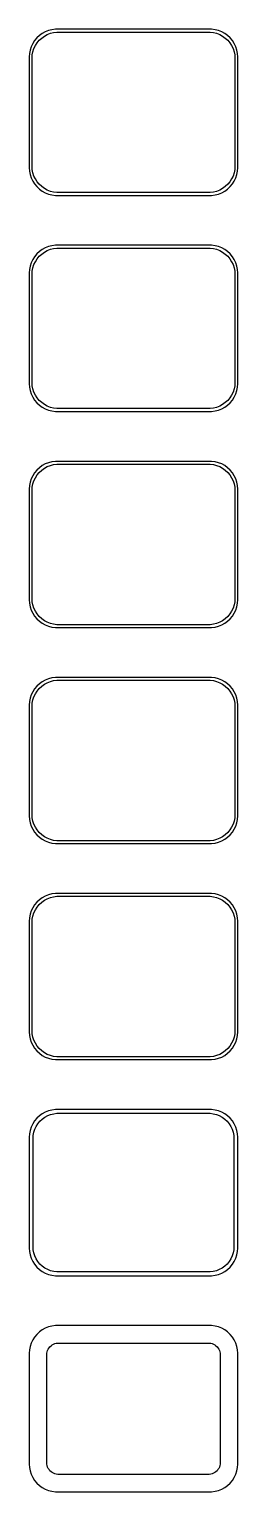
# Model space of a CAD drawing. Header units: metres. Extents: x -19 to 19, y 570 to 1146.
# Drawn here: x -18.8 to 18.8, y 570 to 834 of the extents above; entities that cross this region are included whole.
import ezdxf

# ---------------------------------------------------------------- set-up
doc = ezdxf.new("R2010")
doc.units = ezdxf.units.M

msp = doc.modelspace()

# ---------------------------------------------------------------- linework, layer by layer
for p, q in [((-17.7951, 831.939), (-18.1315, 831.409)), ((-17.3948, 832.423), (-17.7951, 831.939)), ((-17.6624, 831.038), (-17.3428, 831.542)), ((-16.9371, 832.853), (-17.3948, 832.423)), ((-17.3428, 831.542), (-16.9626, 832.002)), ((-16.9626, 832.002), (-16.5278, 832.41)), ((-16.4291, 833.222), (-16.9371, 832.853)), ((-16.5278, 832.41), (-16.0452, 832.761)), ((-15.8789, 833.524), (-16.4291, 833.222)), ((-16.0452, 832.761), (-15.5224, 833.048)), ((-15.2951, 833.755), (-15.8789, 833.524)), ((-15.5224, 833.048), (-14.9678, 833.268)), ((-14.6869, 833.911), (-15.2951, 833.755)), ((-14.9678, 833.268), (-14.3901, 833.416)), ((-14.0639, 833.99), (-14.6869, 833.911)), ((-14.3901, 833.416), (-13.7982, 833.491)), ((14.0639, 833.99), (-14.0639, 833.99)), ((-13.7982, 833.491), (13.7982, 833.491)), ((13.7982, 833.491), (14.3901, 833.416)), ((14.6869, 833.911), (14.0639, 833.99)), ((14.3901, 833.416), (14.9678, 833.268)), ((15.2951, 833.755), (14.6869, 833.911)), ((14.9678, 833.268), (15.5224, 833.048)), ((15.8789, 833.524), (15.2951, 833.755)), ((15.5224, 833.048), (16.0452, 832.761)), ((16.4291, 833.222), (15.8789, 833.524)), ((16.0452, 832.761), (16.5278, 832.41)), ((16.9371, 832.853), (16.4291, 833.222)), ((16.5278, 832.41), (16.9626, 832.002)), ((17.3948, 832.423), (16.9371, 832.853)), ((16.9626, 832.002), (17.3428, 831.542)), ((17.3428, 831.542), (17.6624, 831.038)), ((17.7951, 831.939), (17.3948, 832.423)), ((18.1315, 831.409), (17.7951, 831.939)), ((-18.7106, 829.627), (-18.75, 829)), ((-18.75, 829), (-18.75, 809)), ((-18.5929, 830.243), (-18.7106, 829.627)), ((-18.3989, 830.841), (-18.5929, 830.243)), ((-18.1315, 831.409), (-18.3989, 830.841)), ((-18.25, 828.75), (-18.2125, 829.345)), ((-18.2125, 829.345), (-18.1008, 829.931)), ((-18.1008, 829.931), (-17.9164, 830.499)), ((-17.9164, 830.499), (-17.6624, 831.038)), ((17.6624, 831.038), (17.9164, 830.499)), ((17.9164, 830.499), (18.1008, 829.931)), ((18.1008, 829.931), (18.2125, 829.345)), ((18.3989, 830.841), (18.1315, 831.409)), ((18.2125, 829.345), (18.25, 828.75)), ((18.5929, 830.243), (18.3989, 830.841)), ((18.7106, 829.627), (18.5929, 830.243)), ((18.75, 829), (18.7106, 829.627)), ((18.75, 809), (18.75, 829)), ((-18.25, 809.25), (-18.25, 828.75)), ((18.25, 828.75), (18.25, 809.25)), ((-18.75, 809), (-18.7106, 808.373)), ((-18.7106, 808.373), (-18.5929, 807.757)), ((-18.2125, 808.655), (-18.25, 809.25)), ((-18.1008, 808.069), (-18.2125, 808.655)), ((-17.9164, 807.501), (-18.1008, 808.069)), ((18.1008, 808.069), (17.9164, 807.501)), ((18.2125, 808.655), (18.1008, 808.069)), ((18.25, 809.25), (18.2125, 808.655)), ((18.5929, 807.757), (18.7106, 808.373)), ((18.7106, 808.373), (18.75, 809)), ((-18.5929, 807.757), (-18.3989, 807.159)), ((-18.3989, 807.159), (-18.1315, 806.591)), ((-18.1315, 806.591), (-17.7951, 806.061)), ((-17.6624, 806.962), (-17.9164, 807.501)), ((-17.7951, 806.061), (-17.3948, 805.577)), ((-17.3428, 806.458), (-17.6624, 806.962)), ((-17.3948, 805.577), (-16.9371, 805.147)), ((-16.9626, 805.998), (-17.3428, 806.458)), ((-16.5278, 805.59), (-16.9626, 805.998)), ((-16.9371, 805.147), (-16.4291, 804.778)), ((-16.0452, 805.239), (-16.5278, 805.59)), ((-15.5224, 804.952), (-16.0452, 805.239)), ((16.0452, 805.239), (15.5224, 804.952)), ((16.5278, 805.59), (16.0452, 805.239)), ((16.4291, 804.778), (16.9371, 805.147)), ((16.9626, 805.998), (16.5278, 805.59)), ((16.9371, 805.147), (17.3948, 805.577)), ((17.3428, 806.458), (16.9626, 805.998)), ((17.6624, 806.962), (17.3428, 806.458)), ((17.3948, 805.577), (17.7951, 806.061)), ((17.9164, 807.501), (17.6624, 806.962)), ((17.7951, 806.061), (18.1315, 806.591)), ((18.1315, 806.591), (18.3989, 807.159)), ((18.3989, 807.159), (18.5929, 807.757)), ((-16.4291, 804.778), (-15.8789, 804.476)), ((-15.8789, 804.476), (-15.2951, 804.245)), ((-14.9678, 804.732), (-15.5224, 804.952)), ((-15.2951, 804.245), (-14.6869, 804.089)), ((-14.3901, 804.584), (-14.9678, 804.732)), ((-14.6869, 804.089), (-14.0639, 804.01)), ((-13.7982, 804.509), (-14.3901, 804.584)), ((-14.0639, 804.01), (14.0639, 804.01)), ((13.7982, 804.509), (-13.7982, 804.509)), ((14.3901, 804.584), (13.7982, 804.509)), ((14.0639, 804.01), (14.6869, 804.089)), ((14.9678, 804.732), (14.3901, 804.584)), ((14.6869, 804.089), (15.2951, 804.245)), ((15.5224, 804.952), (14.9678, 804.732)), ((15.2951, 804.245), (15.8789, 804.476)), ((15.8789, 804.476), (16.4291, 804.778)), ((-15.2951, 794.755), (-15.8789, 794.524)), ((-14.6869, 794.911), (-15.2951, 794.755)), ((-14.0639, 794.99), (-14.6869, 794.911)), ((14.0639, 794.99), (-14.0639, 794.99)), ((14.6869, 794.911), (14.0639, 794.99)), ((15.2951, 794.755), (14.6869, 794.911)), ((15.8789, 794.524), (15.2951, 794.755)), ((-18.1315, 792.409), (-18.3989, 791.841)), ((-17.7951, 792.939), (-18.1315, 792.409)), ((-17.9164, 791.499), (-17.6624, 792.038)), ((-17.3948, 793.423), (-17.7951, 792.939)), ((-17.6624, 792.038), (-17.3428, 792.542)), ((-16.9371, 793.853), (-17.3948, 793.423)), ((-17.3428, 792.542), (-16.9626, 793.002)), ((-16.9626, 793.002), (-16.5278, 793.41)), ((-16.4291, 794.222), (-16.9371, 793.853)), ((-16.5278, 793.41), (-16.0452, 793.761)), ((-15.8789, 794.524), (-16.4291, 794.222)), ((-16.0452, 793.761), (-15.5224, 794.048)), ((-15.5224, 794.048), (-14.9678, 794.268)), ((-14.9678, 794.268), (-14.3901, 794.416)), ((-14.3901, 794.416), (-13.7982, 794.491)), ((-13.7982, 794.491), (13.7982, 794.491)), ((13.7982, 794.491), (14.3901, 794.416)), ((14.3901, 794.416), (14.9678, 794.268)), ((14.9678, 794.268), (15.5224, 794.048)), ((15.5224, 794.048), (16.0452, 793.761)), ((16.4291, 794.222), (15.8789, 794.524)), ((16.0452, 793.761), (16.5278, 793.41)), ((16.9371, 793.853), (16.4291, 794.222)), ((16.5278, 793.41), (16.9626, 793.002)), ((17.3948, 793.423), (16.9371, 793.853)), ((16.9626, 793.002), (17.3428, 792.542)), ((17.3428, 792.542), (17.6624, 792.038)), ((17.7951, 792.939), (17.3948, 793.423)), ((17.6624, 792.038), (17.9164, 791.499)), ((18.1315, 792.409), (17.7951, 792.939)), ((18.3989, 791.841), (18.1315, 792.409)), ((-18.7106, 790.627), (-18.75, 790)), ((-18.75, 790), (-18.75, 770)), ((-18.5929, 791.243), (-18.7106, 790.627)), ((-18.3989, 791.841), (-18.5929, 791.243)), ((-18.25, 789.75), (-18.2125, 790.345)), ((-18.25, 770.25), (-18.25, 789.75)), ((-18.2125, 790.345), (-18.1008, 790.931)), ((-18.1008, 790.931), (-17.9164, 791.499)), ((17.9164, 791.499), (18.1008, 790.931)), ((18.1008, 790.931), (18.2125, 790.345)), ((18.2125, 790.345), (18.25, 789.75)), ((18.25, 789.75), (18.25, 770.25)), ((18.5929, 791.243), (18.3989, 791.841)), ((18.7106, 790.627), (18.5929, 791.243)), ((18.75, 790), (18.7106, 790.627)), ((18.75, 770), (18.75, 790)), ((-18.75, 770), (-18.7106, 769.373)), ((-18.7106, 769.373), (-18.5929, 768.757)), ((-18.5929, 768.757), (-18.3989, 768.159)), ((-18.2125, 769.655), (-18.25, 770.25)), ((-18.1008, 769.069), (-18.2125, 769.655)), ((-17.9164, 768.501), (-18.1008, 769.069)), ((-17.6624, 767.962), (-17.9164, 768.501)), ((17.9164, 768.501), (17.6624, 767.962)), ((18.1008, 769.069), (17.9164, 768.501)), ((18.2125, 769.655), (18.1008, 769.069)), ((18.25, 770.25), (18.2125, 769.655)), ((18.3989, 768.159), (18.5929, 768.757)), ((18.5929, 768.757), (18.7106, 769.373)), ((18.7106, 769.373), (18.75, 770)), ((-18.3989, 768.159), (-18.1315, 767.591)), ((-18.1315, 767.591), (-17.7951, 767.061)), ((-17.7951, 767.061), (-17.3948, 766.577)), ((-17.3428, 767.458), (-17.6624, 767.962)), ((-17.3948, 766.577), (-16.9371, 766.147)), ((-16.9626, 766.998), (-17.3428, 767.458)), ((-16.5278, 766.59), (-16.9626, 766.998)), ((-16.9371, 766.147), (-16.4291, 765.778)), ((-16.0452, 766.239), (-16.5278, 766.59)), ((-16.4291, 765.778), (-15.8789, 765.476)), ((-15.5224, 765.952), (-16.0452, 766.239)), ((-14.9678, 765.732), (-15.5224, 765.952)), ((-14.3901, 765.584), (-14.9678, 765.732)), ((-13.7982, 765.509), (-14.3901, 765.584)), ((14.3901, 765.584), (13.7982, 765.509)), ((14.9678, 765.732), (14.3901, 765.584)), ((15.5224, 765.952), (14.9678, 765.732)), ((16.0452, 766.239), (15.5224, 765.952)), ((15.8789, 765.476), (16.4291, 765.778)), ((16.5278, 766.59), (16.0452, 766.239)), ((16.4291, 765.778), (16.9371, 766.147)), ((16.9626, 766.998), (16.5278, 766.59)), ((16.9371, 766.147), (17.3948, 766.577)), ((17.3428, 767.458), (16.9626, 766.998)), ((17.6624, 767.962), (17.3428, 767.458)), ((17.3948, 766.577), (17.7951, 767.061)), ((17.7951, 767.061), (18.1315, 767.591)), ((18.1315, 767.591), (18.3989, 768.159)), ((-15.8789, 765.476), (-15.2951, 765.245)), ((-15.2951, 765.245), (-14.6869, 765.089)), ((-14.6869, 765.089), (-14.0639, 765.01)), ((-14.0639, 765.01), (14.0639, 765.01)), ((13.7982, 765.509), (-13.7982, 765.509)), ((14.0639, 765.01), (14.6869, 765.089)), ((14.6869, 765.089), (15.2951, 765.245)), ((15.2951, 765.245), (15.8789, 765.476)), ((-16.4291, 755.222), (-16.9371, 754.853)), ((-15.8789, 755.524), (-16.4291, 755.222)), ((-16.0452, 754.761), (-15.5224, 755.048)), ((-15.2951, 755.755), (-15.8789, 755.524)), ((-15.5224, 755.048), (-14.9678, 755.268)), ((-14.6869, 755.911), (-15.2951, 755.755)), ((-14.9678, 755.268), (-14.3901, 755.416)), ((-14.0639, 755.99), (-14.6869, 755.911)), ((-14.3901, 755.416), (-13.7982, 755.491)), ((14.0639, 755.99), (-14.0639, 755.99)), ((-13.7982, 755.491), (13.7982, 755.491)), ((13.7982, 755.491), (14.3901, 755.416)), ((14.6869, 755.911), (14.0639, 755.99)), ((14.3901, 755.416), (14.9678, 755.268)), ((15.2951, 755.755), (14.6869, 755.911)), ((14.9678, 755.268), (15.5224, 755.048)), ((15.8789, 755.524), (15.2951, 755.755)), ((15.5224, 755.048), (16.0452, 754.761)), ((16.4291, 755.222), (15.8789, 755.524)), ((16.9371, 754.853), (16.4291, 755.222)), ((-18.3989, 752.841), (-18.5929, 752.243)), ((-18.1315, 753.409), (-18.3989, 752.841)), ((-17.7951, 753.939), (-18.1315, 753.409)), ((-18.1008, 751.931), (-17.9164, 752.499)), ((-17.9164, 752.499), (-17.6624, 753.038)), ((-17.3948, 754.423), (-17.7951, 753.939)), ((-17.6624, 753.038), (-17.3428, 753.542)), ((-16.9371, 754.853), (-17.3948, 754.423)), ((-17.3428, 753.542), (-16.9626, 754.002)), ((-16.9626, 754.002), (-16.5278, 754.41)), ((-16.5278, 754.41), (-16.0452, 754.761)), ((16.0452, 754.761), (16.5278, 754.41)), ((16.5278, 754.41), (16.9626, 754.002)), ((17.3948, 754.423), (16.9371, 754.853)), ((16.9626, 754.002), (17.3428, 753.542)), ((17.3428, 753.542), (17.6624, 753.038)), ((17.7951, 753.939), (17.3948, 754.423)), ((17.6624, 753.038), (17.9164, 752.499)), ((18.1315, 753.409), (17.7951, 753.939)), ((17.9164, 752.499), (18.1008, 751.931)), ((18.3989, 752.841), (18.1315, 753.409)), ((18.5929, 752.243), (18.3989, 752.841)), ((-18.7106, 751.627), (-18.75, 751)), ((-18.75, 751), (-18.75, 731)), ((-18.5929, 752.243), (-18.7106, 751.627)), ((-18.25, 750.75), (-18.2125, 751.345)), ((-18.25, 731.25), (-18.25, 750.75)), ((-18.2125, 751.345), (-18.1008, 751.931)), ((18.1008, 751.931), (18.2125, 751.345)), ((18.2125, 751.345), (18.25, 750.75)), ((18.25, 750.75), (18.25, 731.25)), ((18.7106, 751.627), (18.5929, 752.243)), ((18.75, 751), (18.7106, 751.627)), ((18.75, 731), (18.75, 751)), ((-18.2125, 730.655), (-18.25, 731.25)), ((18.25, 731.25), (18.2125, 730.655)), ((-18.75, 731), (-18.7106, 730.373)), ((-18.7106, 730.373), (-18.5929, 729.757)), ((-18.5929, 729.757), (-18.3989, 729.159)), ((-18.3989, 729.159), (-18.1315, 728.591)), ((-18.1008, 730.069), (-18.2125, 730.655)), ((-18.1315, 728.591), (-17.7951, 728.061)), ((-17.9164, 729.501), (-18.1008, 730.069)), ((-17.6624, 728.962), (-17.9164, 729.501)), ((-17.3428, 728.458), (-17.6624, 728.962)), ((17.6624, 728.962), (17.3428, 728.458)), ((17.9164, 729.501), (17.6624, 728.962)), ((17.7951, 728.061), (18.1315, 728.591)), ((18.1008, 730.069), (17.9164, 729.501)), ((18.2125, 730.655), (18.1008, 730.069)), ((18.1315, 728.591), (18.3989, 729.159)), ((18.3989, 729.159), (18.5929, 729.757)), ((18.5929, 729.757), (18.7106, 730.373)), ((18.7106, 730.373), (18.75, 731)), ((-17.7951, 728.061), (-17.3948, 727.577)), ((-17.3948, 727.577), (-16.9371, 727.147)), ((-16.9626, 727.998), (-17.3428, 728.458)), ((-16.5278, 727.59), (-16.9626, 727.998)), ((-16.9371, 727.147), (-16.4291, 726.778)), ((-16.0452, 727.239), (-16.5278, 727.59)), ((-16.4291, 726.778), (-15.8789, 726.476)), ((-15.5224, 726.952), (-16.0452, 727.239)), ((-15.8789, 726.476), (-15.2951, 726.245)), ((-14.9678, 726.732), (-15.5224, 726.952)), ((-15.2951, 726.245), (-14.6869, 726.089)), ((-14.3901, 726.584), (-14.9678, 726.732)), ((-14.6869, 726.089), (-14.0639, 726.01)), ((-13.7982, 726.509), (-14.3901, 726.584)), ((-14.0639, 726.01), (14.0639, 726.01)), ((13.7982, 726.509), (-13.7982, 726.509)), ((14.3901, 726.584), (13.7982, 726.509)), ((14.0639, 726.01), (14.6869, 726.089)), ((14.9678, 726.732), (14.3901, 726.584)), ((14.6869, 726.089), (15.2951, 726.245)), ((15.5224, 726.952), (14.9678, 726.732)), ((15.2951, 726.245), (15.8789, 726.476)), ((16.0452, 727.239), (15.5224, 726.952)), ((15.8789, 726.476), (16.4291, 726.778)), ((16.5278, 727.59), (16.0452, 727.239)), ((16.4291, 726.778), (16.9371, 727.147)), ((16.9626, 727.998), (16.5278, 727.59)), ((16.9371, 727.147), (17.3948, 727.577)), ((17.3428, 728.458), (16.9626, 727.998)), ((17.3948, 727.577), (17.7951, 728.061)), ((-17.3948, 715.423), (-17.7951, 714.939)), ((-16.9371, 715.853), (-17.3948, 715.423)), ((-16.9626, 715.002), (-16.5278, 715.41)), ((-16.4291, 716.222), (-16.9371, 715.853)), ((-16.5278, 715.41), (-16.0452, 715.761)), ((-15.8789, 716.524), (-16.4291, 716.222)), ((-16.0452, 715.761), (-15.5224, 716.048)), ((-15.2951, 716.755), (-15.8789, 716.524)), ((-15.5224, 716.048), (-14.9678, 716.268)), ((-14.6869, 716.911), (-15.2951, 716.755)), ((-14.9678, 716.268), (-14.3901, 716.416)), ((-14.0639, 716.99), (-14.6869, 716.911)), ((-14.3901, 716.416), (-13.7982, 716.491)), ((14.0639, 716.99), (-14.0639, 716.99)), ((-13.7982, 716.491), (13.7982, 716.491)), ((13.7982, 716.491), (14.3901, 716.416)), ((14.6869, 716.911), (14.0639, 716.99)), ((14.3901, 716.416), (14.9678, 716.268)), ((15.2951, 716.755), (14.6869, 716.911)), ((14.9678, 716.268), (15.5224, 716.048)), ((15.8789, 716.524), (15.2951, 716.755)), ((15.5224, 716.048), (16.0452, 715.761)), ((16.4291, 716.222), (15.8789, 716.524)), ((16.0452, 715.761), (16.5278, 715.41)), ((16.9371, 715.853), (16.4291, 716.222)), ((16.5278, 715.41), (16.9626, 715.002)), ((17.3948, 715.423), (16.9371, 715.853)), ((17.7951, 714.939), (17.3948, 715.423)), ((-18.5929, 713.243), (-18.7106, 712.627)), ((-18.3989, 713.841), (-18.5929, 713.243)), ((-18.1315, 714.409), (-18.3989, 713.841)), ((-18.2125, 712.345), (-18.1008, 712.931)), ((-17.7951, 714.939), (-18.1315, 714.409)), ((-18.1008, 712.931), (-17.9164, 713.499)), ((-17.9164, 713.499), (-17.6624, 714.038)), ((-17.6624, 714.038), (-17.3428, 714.542)), ((-17.3428, 714.542), (-16.9626, 715.002)), ((16.9626, 715.002), (17.3428, 714.542)), ((17.3428, 714.542), (17.6624, 714.038)), ((17.6624, 714.038), (17.9164, 713.499)), ((18.1315, 714.409), (17.7951, 714.939)), ((17.9164, 713.499), (18.1008, 712.931)), ((18.1008, 712.931), (18.2125, 712.345)), ((18.3989, 713.841), (18.1315, 714.409)), ((18.5929, 713.243), (18.3989, 713.841)), ((18.7106, 712.627), (18.5929, 713.243)), ((-18.7106, 712.627), (-18.75, 712)), ((-18.75, 712), (-18.75, 692)), ((-18.25, 711.75), (-18.2125, 712.345)), ((-18.25, 692.25), (-18.25, 711.75)), ((18.2125, 712.345), (18.25, 711.75)), ((18.25, 711.75), (18.25, 692.25)), ((18.75, 712), (18.7106, 712.627)), ((18.75, 692), (18.75, 712)), ((-18.75, 692), (-18.7106, 691.373)), ((-18.2125, 691.655), (-18.25, 692.25)), ((-18.1008, 691.069), (-18.2125, 691.655)), ((18.2125, 691.655), (18.1008, 691.069)), ((18.25, 692.25), (18.2125, 691.655)), ((18.7106, 691.373), (18.75, 692)), ((-18.7106, 691.373), (-18.5929, 690.757)), ((-18.5929, 690.757), (-18.3989, 690.159)), ((-18.3989, 690.159), (-18.1315, 689.591)), ((-18.1315, 689.591), (-17.7951, 689.061)), ((-17.9164, 690.501), (-18.1008, 691.069)), ((-17.6624, 689.962), (-17.9164, 690.501)), ((-17.7951, 689.061), (-17.3948, 688.577)), ((-17.3428, 689.458), (-17.6624, 689.962)), ((-16.9626, 688.998), (-17.3428, 689.458)), ((-16.5278, 688.59), (-16.9626, 688.998)), ((16.9626, 688.998), (16.5278, 688.59)), ((17.3428, 689.458), (16.9626, 688.998)), ((17.6624, 689.962), (17.3428, 689.458)), ((17.3948, 688.577), (17.7951, 689.061)), ((17.9164, 690.501), (17.6624, 689.962)), ((17.7951, 689.061), (18.1315, 689.591)), ((18.1008, 691.069), (17.9164, 690.501)), ((18.1315, 689.591), (18.3989, 690.159)), ((18.3989, 690.159), (18.5929, 690.757)), ((18.5929, 690.757), (18.7106, 691.373)), ((-17.3948, 688.577), (-16.9371, 688.147)), ((-16.9371, 688.147), (-16.4291, 687.778)), ((-16.0452, 688.239), (-16.5278, 688.59)), ((-16.4291, 687.778), (-15.8789, 687.476)), ((-15.5224, 687.952), (-16.0452, 688.239)), ((-15.8789, 687.476), (-15.2951, 687.245)), ((-14.9678, 687.732), (-15.5224, 687.952)), ((-15.2951, 687.245), (-14.6869, 687.089)), ((-14.3901, 687.584), (-14.9678, 687.732)), ((-14.6869, 687.089), (-14.0639, 687.01)), ((-13.7982, 687.509), (-14.3901, 687.584)), ((-14.0639, 687.01), (14.0639, 687.01)), ((13.7982, 687.509), (-13.7982, 687.509)), ((14.3901, 687.584), (13.7982, 687.509)), ((14.0639, 687.01), (14.6869, 687.089)), ((14.9678, 687.732), (14.3901, 687.584)), ((14.6869, 687.089), (15.2951, 687.245)), ((15.5224, 687.952), (14.9678, 687.732)), ((15.2951, 687.245), (15.8789, 687.476)), ((16.0452, 688.239), (15.5224, 687.952)), ((15.8789, 687.476), (16.4291, 687.778)), ((16.5278, 688.59), (16.0452, 688.239)), ((16.4291, 687.778), (16.9371, 688.147)), ((16.9371, 688.147), (17.3948, 688.577)), ((-17.7951, 675.939), (-18.1315, 675.409)), ((-17.3948, 676.423), (-17.7951, 675.939)), ((-16.9371, 676.853), (-17.3948, 676.423)), ((-17.3428, 675.542), (-16.9626, 676.002)), ((-16.9626, 676.002), (-16.5278, 676.41)), ((-16.4291, 677.222), (-16.9371, 676.853)), ((-16.5278, 676.41), (-16.0452, 676.761)), ((-15.8789, 677.524), (-16.4291, 677.222)), ((-16.0452, 676.761), (-15.5224, 677.048)), ((-15.2951, 677.755), (-15.8789, 677.524)), ((-15.5224, 677.048), (-14.9678, 677.268)), ((-14.6869, 677.911), (-15.2951, 677.755)), ((-14.9678, 677.268), (-14.3901, 677.416)), ((-14.0639, 677.99), (-14.6869, 677.911)), ((-14.3901, 677.416), (-13.7982, 677.491)), ((14.0639, 677.99), (-14.0639, 677.99)), ((-13.7982, 677.491), (13.7982, 677.491)), ((13.7982, 677.491), (14.3901, 677.416)), ((14.6869, 677.911), (14.0639, 677.99)), ((14.3901, 677.416), (14.9678, 677.268)), ((15.2951, 677.755), (14.6869, 677.911)), ((14.9678, 677.268), (15.5224, 677.048)), ((15.8789, 677.524), (15.2951, 677.755)), ((15.5224, 677.048), (16.0452, 676.761)), ((16.4291, 677.222), (15.8789, 677.524)), ((16.0452, 676.761), (16.5278, 676.41)), ((16.9371, 676.853), (16.4291, 677.222)), ((16.5278, 676.41), (16.9626, 676.002)), ((17.3948, 676.423), (16.9371, 676.853)), ((16.9626, 676.002), (17.3428, 675.542)), ((17.7951, 675.939), (17.3948, 676.423)), ((18.1315, 675.409), (17.7951, 675.939)), ((-18.7106, 673.627), (-18.75, 673)), ((-18.5929, 674.243), (-18.7106, 673.627)), ((-18.3989, 674.841), (-18.5929, 674.243)), ((-18.1315, 675.409), (-18.3989, 674.841)), ((-18.25, 672.75), (-18.2125, 673.345)), ((-18.2125, 673.345), (-18.1008, 673.931)), ((-18.1008, 673.931), (-17.9164, 674.499)), ((-17.9164, 674.499), (-17.6624, 675.038)), ((-17.6624, 675.038), (-17.3428, 675.542)), ((17.3428, 675.542), (17.6624, 675.038)), ((17.6624, 675.038), (17.9164, 674.499)), ((17.9164, 674.499), (18.1008, 673.931)), ((18.1008, 673.931), (18.2125, 673.345)), ((18.3989, 674.841), (18.1315, 675.409)), ((18.2125, 673.345), (18.25, 672.75)), ((18.5929, 674.243), (18.3989, 674.841)), ((18.7106, 673.627), (18.5929, 674.243)), ((18.75, 673), (18.7106, 673.627)), ((-18.75, 673), (-18.75, 653)), ((-18.25, 653.25), (-18.25, 672.75)), ((18.25, 672.75), (18.25, 653.25)), ((18.75, 653), (18.75, 673)), ((-18.75, 653), (-18.7106, 652.373)), ((-18.7106, 652.373), (-18.5929, 651.757)), ((-18.2125, 652.655), (-18.25, 653.25)), ((-18.1008, 652.069), (-18.2125, 652.655)), ((-17.9164, 651.501), (-18.1008, 652.069)), ((18.1008, 652.069), (17.9164, 651.501)), ((18.2125, 652.655), (18.1008, 652.069)), ((18.25, 653.25), (18.2125, 652.655)), ((18.5929, 651.757), (18.7106, 652.373)), ((18.7106, 652.373), (18.75, 653)), ((-18.5929, 651.757), (-18.3989, 651.159)), ((-18.3989, 651.159), (-18.1315, 650.591)), ((-18.1315, 650.591), (-17.7951, 650.061)), ((-17.6624, 650.962), (-17.9164, 651.501)), ((-17.7951, 650.061), (-17.3948, 649.577)), ((-17.3428, 650.458), (-17.6624, 650.962)), ((-17.3948, 649.577), (-16.9371, 649.147)), ((-16.9626, 649.998), (-17.3428, 650.458)), ((-16.5278, 649.59), (-16.9626, 649.998)), ((-16.0452, 649.239), (-16.5278, 649.59)), ((16.5278, 649.59), (16.0452, 649.239)), ((16.9626, 649.998), (16.5278, 649.59)), ((16.9371, 649.147), (17.3948, 649.577)), ((17.3428, 650.458), (16.9626, 649.998)), ((17.6624, 650.962), (17.3428, 650.458)), ((17.3948, 649.577), (17.7951, 650.061)), ((17.9164, 651.501), (17.6624, 650.962)), ((17.7951, 650.061), (18.1315, 650.591)), ((18.1315, 650.591), (18.3989, 651.159)), ((18.3989, 651.159), (18.5929, 651.757)), ((-16.9371, 649.147), (-16.4291, 648.778)), ((-16.4291, 648.778), (-15.8789, 648.476)), ((-15.5224, 648.952), (-16.0452, 649.239)), ((-15.8789, 648.476), (-15.2951, 648.245)), ((-14.9678, 648.732), (-15.5224, 648.952)), ((-15.2951, 648.245), (-14.6869, 648.089)), ((-14.3901, 648.584), (-14.9678, 648.732)), ((-14.6869, 648.089), (-14.0639, 648.01)), ((-13.7982, 648.509), (-14.3901, 648.584)), ((-14.0639, 648.01), (14.0639, 648.01)), ((13.7982, 648.509), (-13.7982, 648.509)), ((14.3901, 648.584), (13.7982, 648.509)), ((14.0639, 648.01), (14.6869, 648.089)), ((14.9678, 648.732), (14.3901, 648.584)), ((14.6869, 648.089), (15.2951, 648.245)), ((15.5224, 648.952), (14.9678, 648.732)), ((15.2951, 648.245), (15.8789, 648.476)), ((16.0452, 649.239), (15.5224, 648.952)), ((15.8789, 648.476), (16.4291, 648.778)), ((16.4291, 648.778), (16.9371, 649.147)), ((-14.6869, 638.911), (-15.2951, 638.755)), ((-14.0639, 638.99), (-14.6869, 638.911)), ((14.0639, 638.99), (-14.0639, 638.99)), ((14.6869, 638.911), (14.0639, 638.99)), ((15.2951, 638.755), (14.6869, 638.911)), ((-18.1315, 636.409), (-18.3989, 635.841)), ((-17.7951, 636.939), (-18.1315, 636.409)), ((-17.3948, 637.423), (-17.7951, 636.939)), ((-17.5121, 635.956), (-17.204, 636.441)), ((-16.9371, 637.853), (-17.3948, 637.423)), ((-17.204, 636.441), (-16.8375, 636.884)), ((-16.4291, 638.222), (-16.9371, 637.853)), ((-16.8375, 636.884), (-16.4184, 637.278)), ((-15.8789, 638.524), (-16.4291, 638.222)), ((-16.4184, 637.278), (-15.9532, 637.616)), ((-15.9532, 637.616), (-15.4494, 637.893)), ((-15.2951, 638.755), (-15.8789, 638.524)), ((-15.4494, 637.893), (-14.9148, 638.104)), ((-14.9148, 638.104), (-14.3579, 638.247)), ((-14.3579, 638.247), (-13.7875, 638.319)), ((-13.7875, 638.319), (13.7875, 638.319)), ((13.7875, 638.319), (14.3579, 638.247)), ((14.3579, 638.247), (14.9148, 638.104)), ((14.9148, 638.104), (15.4494, 637.893)), ((15.8789, 638.524), (15.2951, 638.755)), ((15.4494, 637.893), (15.9532, 637.616)), ((16.4291, 638.222), (15.8789, 638.524)), ((15.9532, 637.616), (16.4184, 637.278)), ((16.4184, 637.278), (16.8375, 636.884)), ((16.9371, 637.853), (16.4291, 638.222)), ((16.8375, 636.884), (17.204, 636.441)), ((17.3948, 637.423), (16.9371, 637.853)), ((17.204, 636.441), (17.5121, 635.956)), ((17.7951, 636.939), (17.3948, 637.423)), ((18.1315, 636.409), (17.7951, 636.939)), ((18.3989, 635.841), (18.1315, 636.409)), ((-18.7106, 634.627), (-18.75, 634)), ((-18.75, 634), (-18.75, 614)), ((-18.5929, 635.243), (-18.7106, 634.627)), ((-18.3989, 635.841), (-18.5929, 635.243)), ((-18.0784, 633.75), (-18.0423, 634.324)), ((-18.0784, 614.25), (-18.0784, 633.75)), ((-18.0423, 634.324), (-17.9346, 634.889)), ((-17.9346, 634.889), (-17.7569, 635.435)), ((-17.7569, 635.435), (-17.5121, 635.956)), ((17.5121, 635.956), (17.7569, 635.435)), ((17.7569, 635.435), (17.9346, 634.889)), ((17.9346, 634.889), (18.0423, 634.324)), ((18.0423, 634.324), (18.0784, 633.75)), ((18.0784, 633.75), (18.0784, 614.25)), ((18.5929, 635.243), (18.3989, 635.841)), ((18.7106, 634.627), (18.5929, 635.243)), ((18.75, 634), (18.7106, 634.627)), ((18.75, 614), (18.75, 634)), ((-18.75, 614), (-18.7106, 613.373)), ((-18.7106, 613.373), (-18.5929, 612.757)), ((-18.5929, 612.757), (-18.3989, 612.159)), ((-18.0423, 613.676), (-18.0784, 614.25)), ((-17.9346, 613.111), (-18.0423, 613.676)), ((-17.7569, 612.565), (-17.9346, 613.111)), ((-17.5121, 612.044), (-17.7569, 612.565)), ((17.7569, 612.565), (17.5121, 612.044)), ((17.9346, 613.111), (17.7569, 612.565)), ((18.0423, 613.676), (17.9346, 613.111)), ((18.0784, 614.25), (18.0423, 613.676)), ((18.3989, 612.159), (18.5929, 612.757)), ((18.5929, 612.757), (18.7106, 613.373)), ((18.7106, 613.373), (18.75, 614)), ((-18.3989, 612.159), (-18.1315, 611.591)), ((-18.1315, 611.591), (-17.7951, 611.061)), ((-17.7951, 611.061), (-17.3948, 610.577)), ((-17.204, 611.559), (-17.5121, 612.044)), ((-17.3948, 610.577), (-16.9371, 610.147)), ((-16.8375, 611.116), (-17.204, 611.559)), ((-16.9371, 610.147), (-16.4291, 609.778)), ((-16.4184, 610.722), (-16.8375, 611.116)), ((-15.9532, 610.384), (-16.4184, 610.722)), ((-15.4494, 610.107), (-15.9532, 610.384)), ((-14.9148, 609.896), (-15.4494, 610.107)), ((-14.3579, 609.753), (-14.9148, 609.896)), ((14.9148, 609.896), (14.3579, 609.753)), ((15.4494, 610.107), (14.9148, 609.896)), ((15.9532, 610.384), (15.4494, 610.107)), ((16.4184, 610.722), (15.9532, 610.384)), ((16.8375, 611.116), (16.4184, 610.722)), ((16.4291, 609.778), (16.9371, 610.147)), ((17.204, 611.559), (16.8375, 611.116)), ((16.9371, 610.147), (17.3948, 610.577)), ((17.5121, 612.044), (17.204, 611.559)), ((17.3948, 610.577), (17.7951, 611.061)), ((17.7951, 611.061), (18.1315, 611.591)), ((18.1315, 611.591), (18.3989, 612.159)), ((-16.4291, 609.778), (-15.8789, 609.476)), ((-15.8789, 609.476), (-15.2951, 609.245)), ((-15.2951, 609.245), (-14.6869, 609.089)), ((-14.6869, 609.089), (-14.0639, 609.01)), ((-13.7875, 609.681), (-14.3579, 609.753)), ((-14.0639, 609.01), (14.0639, 609.01)), ((13.7875, 609.681), (-13.7875, 609.681)), ((14.3579, 609.753), (13.7875, 609.681)), ((14.0639, 609.01), (14.6869, 609.089)), ((14.6869, 609.089), (15.2951, 609.245)), ((15.2951, 609.245), (15.8789, 609.476)), ((15.8789, 609.476), (16.4291, 609.778)), ((-15.8789, 599.524), (-16.4291, 599.222)), ((-15.2951, 599.755), (-15.8789, 599.524)), ((-14.6869, 599.911), (-15.2951, 599.755)), ((-14.0639, 599.99), (-14.6869, 599.911)), ((14.0639, 599.99), (-14.0639, 599.99)), ((14.6869, 599.911), (14.0639, 599.99)), ((15.2951, 599.755), (14.6869, 599.911)), ((15.8789, 599.524), (15.2951, 599.755)), ((16.4291, 599.222), (15.8789, 599.524)), ((-18.3989, 596.841), (-18.5929, 596.243)), ((-18.1315, 597.409), (-18.3989, 596.841)), ((-17.7951, 597.939), (-18.1315, 597.409)), ((-17.3948, 598.423), (-17.7951, 597.939)), ((-16.9371, 598.853), (-17.3948, 598.423)), ((-16.4291, 599.222), (-16.9371, 598.853)), ((-14.6304, 596.531), (-14.3982, 596.659)), ((-14.3982, 596.659), (-14.1519, 596.756)), ((-14.1519, 596.756), (-13.8953, 596.822)), ((-13.8953, 596.822), (-13.6325, 596.855)), ((-13.6325, 596.855), (13.6325, 596.855)), ((13.6325, 596.855), (13.8953, 596.822)), ((13.8953, 596.822), (14.1519, 596.756)), ((14.1519, 596.756), (14.3982, 596.659)), ((14.3982, 596.659), (14.6304, 596.531)), ((16.9371, 598.853), (16.4291, 599.222)), ((17.3948, 598.423), (16.9371, 598.853)), ((17.7951, 597.939), (17.3948, 598.423)), ((18.1315, 597.409), (17.7951, 597.939)), ((18.3989, 596.841), (18.1315, 597.409)), ((18.5929, 596.243), (18.3989, 596.841)), ((-18.7106, 595.627), (-18.75, 595)), ((-18.75, 595), (-18.75, 575)), ((-18.5929, 596.243), (-18.7106, 595.627)), ((-15.6096, 594.75), (-15.593, 595.014)), ((-15.6096, 575.25), (-15.6096, 594.75)), ((-15.593, 595.014), (-15.5434, 595.275)), ((-15.5434, 595.275), (-15.4615, 595.527)), ((-15.4615, 595.527), (-15.3487, 595.766)), ((-15.3487, 595.766), (-15.2067, 595.99)), ((-15.2067, 595.99), (-15.0378, 596.194)), ((-15.0378, 596.194), (-14.8447, 596.375)), ((-14.8447, 596.375), (-14.6304, 596.531)), ((14.6304, 596.531), (14.8447, 596.375)), ((14.8447, 596.375), (15.0378, 596.194)), ((15.0378, 596.194), (15.2067, 595.99)), ((15.2067, 595.99), (15.3487, 595.766)), ((15.3487, 595.766), (15.4615, 595.527)), ((15.4615, 595.527), (15.5434, 595.275)), ((15.5434, 595.275), (15.593, 595.014)), ((15.593, 595.014), (15.6096, 594.75)), ((15.6096, 594.75), (15.6096, 575.25)), ((18.7106, 595.627), (18.5929, 596.243)), ((18.75, 595), (18.7106, 595.627)), ((18.75, 575), (18.75, 595)), ((-18.75, 575), (-18.7106, 574.373)), ((-18.7106, 574.373), (-18.5929, 573.757)), ((-18.5929, 573.757), (-18.3989, 573.159)), ((-18.3989, 573.159), (-18.1315, 572.591)), ((-15.593, 574.986), (-15.6096, 575.25)), ((-15.5434, 574.725), (-15.593, 574.986)), ((-15.4615, 574.473), (-15.5434, 574.725)), ((-15.3487, 574.234), (-15.4615, 574.473)), ((-15.2067, 574.01), (-15.3487, 574.234)), ((-15.0378, 573.806), (-15.2067, 574.01)), ((-14.8447, 573.625), (-15.0378, 573.806)), ((-14.6304, 573.469), (-14.8447, 573.625)), ((-14.3982, 573.341), (-14.6304, 573.469)), ((-14.1519, 573.244), (-14.3982, 573.341)), ((-13.8953, 573.178), (-14.1519, 573.244)), ((-13.6325, 573.145), (-13.8953, 573.178)), ((13.6325, 573.145), (-13.6325, 573.145)), ((13.8953, 573.178), (13.6325, 573.145)), ((14.1519, 573.244), (13.8953, 573.178)), ((14.3982, 573.341), (14.1519, 573.244)), ((14.6304, 573.469), (14.3982, 573.341)), ((14.8447, 573.625), (14.6304, 573.469)), ((15.0378, 573.806), (14.8447, 573.625)), ((15.2067, 574.01), (15.0378, 573.806)), ((15.3487, 574.234), (15.2067, 574.01)), ((15.4615, 574.473), (15.3487, 574.234)), ((15.5434, 574.725), (15.4615, 574.473)), ((15.593, 574.986), (15.5434, 574.725)), ((15.6096, 575.25), (15.593, 574.986)), ((18.1315, 572.591), (18.3989, 573.159)), ((18.3989, 573.159), (18.5929, 573.757)), ((18.5929, 573.757), (18.7106, 574.373)), ((18.7106, 574.373), (18.75, 575)), ((-18.1315, 572.591), (-17.7951, 572.061)), ((-17.7951, 572.061), (-17.3948, 571.577)), ((-17.3948, 571.577), (-16.9371, 571.147)), ((-16.9371, 571.147), (-16.4291, 570.778)), ((-16.4291, 570.778), (-15.8789, 570.476)), ((-15.8789, 570.476), (-15.2951, 570.245)), ((-15.2951, 570.245), (-14.6869, 570.089)), ((14.6869, 570.089), (15.2951, 570.245)), ((15.2951, 570.245), (15.8789, 570.476)), ((15.8789, 570.476), (16.4291, 570.778)), ((16.4291, 570.778), (16.9371, 571.147)), ((16.9371, 571.147), (17.3948, 571.577)), ((17.3948, 571.577), (17.7951, 572.061)), ((17.7951, 572.061), (18.1315, 572.591)), ((-14.6869, 570.089), (-14.0639, 570.01)), ((-14.0639, 570.01), (14.0639, 570.01)), ((14.0639, 570.01), (14.6869, 570.089))]:
    msp.add_line(p, q)

doc.saveas('drawing.dxf')
